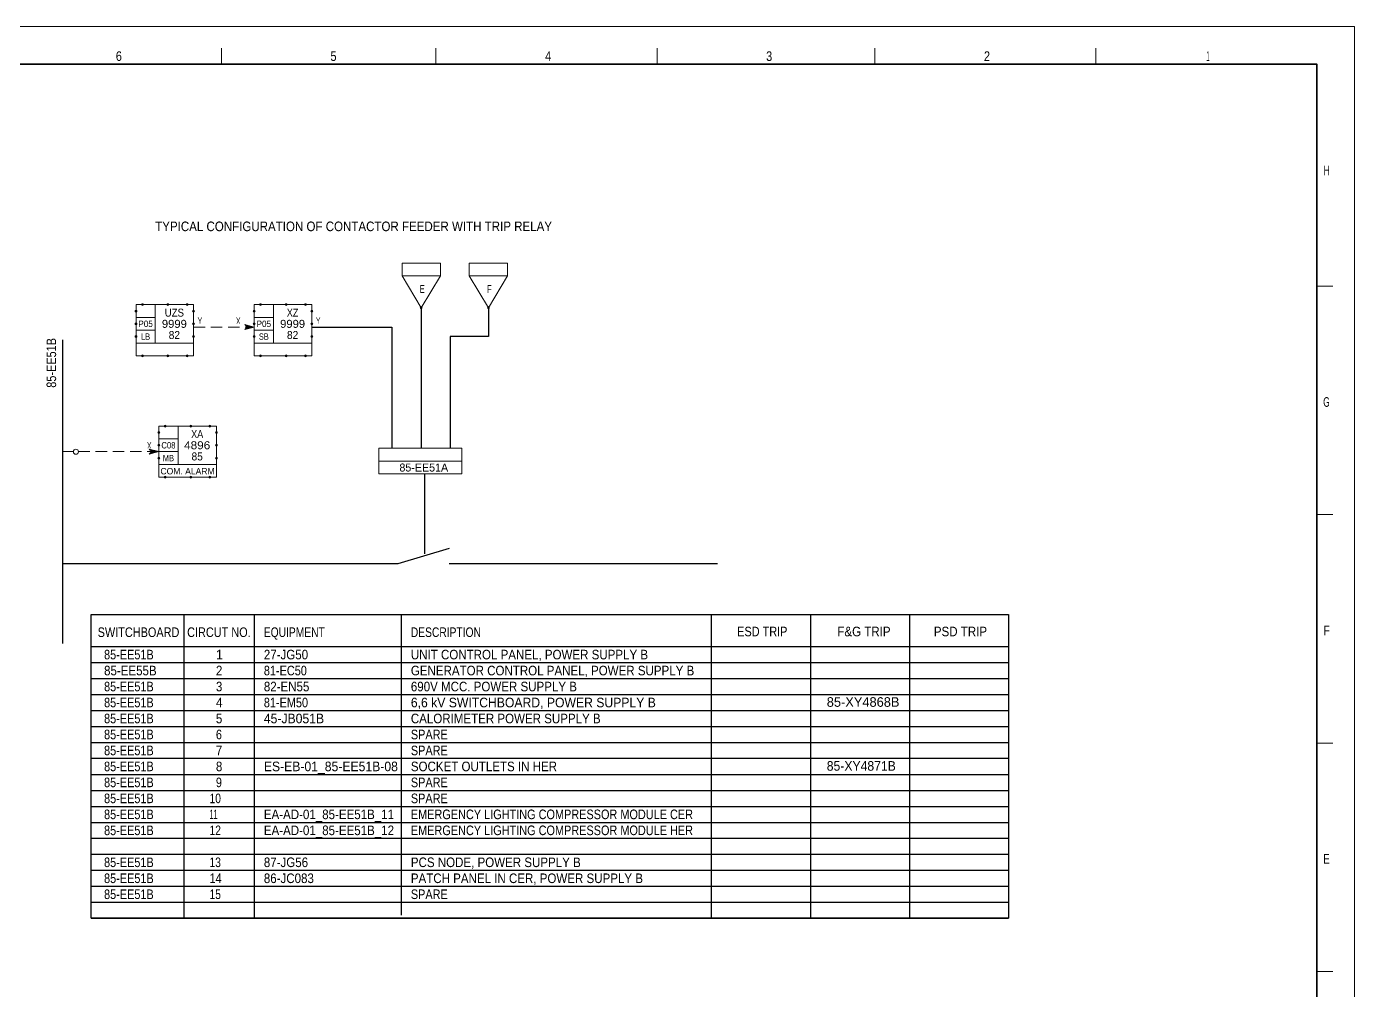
# Model space of a CAD drawing. Header units: millimetres. Extents: x 0 to 841, y 0 to 594.
# Drawn here: x 425.5 to 841, y 292.4 to 594 of the extents above; entities that cross this region are included whole.
import ezdxf
from ezdxf.enums import TextEntityAlignment as Align

# ---------------------------------------------------------------- set-up
doc = ezdxf.new("R2010")
doc.units = ezdxf.units.MM
doc.header["$LTSCALE"] = 1.2
doc.header["$PDMODE"] = 32
doc.header["$PDSIZE"] = 0.6
doc.linetypes.add('MEDIUM_DASHED', pattern=[4.5, 3, -1.5])
for name, color, linetype, lineweight in [('1', 7, 'Continuous', 13), ('11', 7, 'Continuous', 13), ('12', 7, 'Continuous', 13), ('18', 7, 'Continuous', 25), ('46', 7, 'MEDIUM_DASHED', 13), ('48', 7, 'Continuous', 13), ('53', 7, 'Continuous', 13), ('9', 7, 'Continuous', 13)]:
    doc.layers.add(name, color=color, linetype=linetype, lineweight=lineweight)
doc.layers.add('50', color=7, linetype='Continuous')

msp = doc.modelspace()

# ---------------------------------------------------------------- linework, layer by layer
at = {"layer": '1'}
for p, q in [((486.455, 587.261), (486.455, 582.228)), ((553.613, 587.261), (553.613, 582.228)), ((622.776, 587.261), (622.776, 582.228)), ((690.937, 587.261), (690.937, 582.228)), ((760.1, 587.261), (760.1, 582.228)), ((834.275, 512.761), (829.263, 512.761)), ((834.275, 441.28), (829.263, 441.28)), ((834.275, 369.799), (829.263, 369.799)), ((834.275, 298.318), (829.263, 298.318))]:
    msp.add_line(p, q, dxfattribs=at)
at = {"layer": '1', "linetype": 'MEDIUM_DASHED'}
msp.add_line((477.748, 499.976), (496.748, 499.976), dxfattribs=at)
at = {"layer": '1', "lineweight": 25}
for p, q in [((436.748, 495.976), (436.748, 400.976)), ((541.748, 425.976), (557.803, 430.793)), ((436.748, 425.976), (541.748, 425.976)), ((557.748, 425.976), (641.748, 425.976)), ((445.748, 409.976), (732.748, 409.976)), ((474.748, 409.976), (474.748, 314.976)), ((496.748, 409.976), (496.748, 314.976)), ((542.748, 409.976), (542.748, 315.976)), ((639.748, 409.976), (639.748, 314.976)), ((670.748, 409.976), (670.748, 314.976)), ((701.748, 409.976), (701.748, 314.976)), ((732.748, 409.976), (732.748, 314.976)), ((445.748, 399.976), (732.748, 399.976)), ((445.748, 394.976), (732.748, 394.976)), ((445.748, 389.976), (732.748, 389.976)), ((445.748, 384.976), (732.748, 384.976)), ((445.748, 379.976), (732.748, 379.976)), ((445.748, 374.976), (732.748, 374.976)), ((445.748, 369.976), (732.748, 369.976)), ((445.748, 365.03), (732.748, 365.03)), ((445.748, 359.976), (732.748, 359.976)), ((445.748, 354.976), (732.748, 354.976)), ((445.748, 349.976), (732.748, 349.976)), ((445.748, 344.976), (732.748, 344.976)), ((445.748, 339.976), (732.748, 339.976)), ((445.748, 334.976), (732.748, 334.976)), ((445.748, 329.976), (732.748, 329.976)), ((445.748, 324.976), (732.748, 324.976)), ((445.748, 319.976), (732.748, 319.976)), ((445.748, 314.976), (732.748, 314.976))]:
    msp.add_line(p, q, dxfattribs=at)
at = {"layer": '1', "lineweight": 35}
msp.add_lwpolyline([(829.263, 112.014), (829.263, 582.228), (10.333, 582.228), (10.333, 10.382)], dxfattribs=at)
at = {"layer": '1', "lineweight": 25}
for points in [[(514.748, 499.976), (539.748, 499.976), (539.748, 461.976)], [(732.748, 314.976), (445.748, 314.976), (445.748, 409.976)]]:
    msp.add_lwpolyline(points, dxfattribs=at)
at = {"layer": '11'}
msp.add_line((440.157, 460.976), (436.85, 460.976), dxfattribs=at)
at = {"layer": '11', "linetype": 'MEDIUM_DASHED'}
msp.add_line((466.89, 460.976), (441.811, 460.976), dxfattribs=at)
at = {"layer": '11'}
msp.add_circle((440.945, 460.945), 0.787, dxfattribs=at)
at = {"layer": '12'}
for p, q in [((535.732, 458.024), (561.732, 458.024)), ((535.732, 454.024), (561.732, 454.024))]:
    msp.add_line(p, q, dxfattribs=at)
msp.add_lwpolyline([(561.732, 454.024), (561.732, 462.024), (535.732, 462.024), (535.732, 454.024)], dxfattribs=at)
at = {"layer": '18'}
for p, q in [((549, 506), (549, 462)), ((550, 454), (550, 429))]:
    msp.add_line(p, q, dxfattribs=at)
msp.add_lwpolyline([(570, 506), (570, 497), (558, 497), (558, 462)], dxfattribs=at)
at = {"layer": '46'}
for points in [[(496.748, 499.976), (493.748, 500.776), (494.548, 499.976), (493.748, 499.176)], [(496.348, 499.976), (494.148, 500.576), (494.748, 499.976), (494.148, 499.376)], [(495.948, 499.976), (494.548, 500.376), (494.948, 499.976), (494.548, 499.576)], [(495.548, 499.976), (494.948, 500.176), (495.148, 499.976), (494.948, 499.776)], [(466.89, 460.976), (463.89, 461.776), (464.69, 460.976), (463.89, 460.176)], [(466.49, 460.976), (464.29, 461.576), (464.89, 460.976), (464.29, 460.376)], [(466.09, 460.976), (464.69, 461.376), (465.09, 460.976), (464.69, 460.576)], [(465.69, 460.976), (465.09, 461.176), (465.29, 460.976), (465.09, 460.776)]]:
    msp.add_lwpolyline(points, close=True, dxfattribs=at)
at = {"layer": '48'}
for p, q in [((465.748, 506.976), (465.748, 494.976)), ((502.748, 506.976), (502.748, 494.976)), ((459.748, 502.976), (465.748, 502.976)), ((496.748, 502.976), (502.748, 502.976)), ((459.748, 498.976), (465.748, 498.976)), ((496.748, 498.976), (502.748, 498.976)), ((472.89, 468.976), (472.89, 456.976)), ((466.89, 464.976), (472.89, 464.976)), ((466.89, 460.976), (472.89, 460.976))]:
    msp.add_line(p, q, dxfattribs=at)
for points in [[(459.748, 506.976), (477.748, 506.976), (477.748, 494.976), (459.748, 494.976)], [(496.748, 506.976), (514.748, 506.976), (514.748, 494.976), (496.748, 494.976)], [(466.89, 468.976), (484.89, 468.976), (484.89, 456.976), (466.89, 456.976)]]:
    msp.add_lwpolyline(points, close=True, dxfattribs=at)
for points in [[(459.748, 494.976), (459.748, 490.976), (477.748, 490.976), (477.748, 494.976)], [(496.748, 494.976), (496.748, 490.976), (514.748, 490.976), (514.748, 494.976)], [(466.89, 456.976), (466.89, 452.976), (484.89, 452.976), (484.89, 456.976)]]:
    msp.add_lwpolyline(points, dxfattribs=at)
for p in [(461.748, 506.976), (469.748, 506.976), (475.748, 506.976), (498.748, 506.976), (506.748, 506.976), (512.748, 506.976), (459.748, 504.976), (477.748, 504.976), (496.748, 504.976), (514.748, 504.976), (459.748, 500.976), (477.748, 500.976), (496.748, 500.976), (514.748, 500.976), (459.748, 496.976), (477.748, 496.976), (496.748, 496.976), (514.748, 496.976), (461.748, 490.976), (469.748, 490.976), (475.748, 490.976), (498.748, 490.976), (506.748, 490.976), (512.748, 490.976), (466.89, 466.976), (468.89, 468.976), (476.89, 468.976), (482.89, 468.976), (484.89, 466.976), (466.89, 462.976), (484.89, 462.976), (466.89, 458.976), (484.89, 458.976), (468.89, 452.976), (476.89, 452.976), (482.89, 452.976)]:
    msp.add_point(p, dxfattribs=at)
at = {"layer": '53'}
for points in [[(543, 520), (555, 520), (555, 516), (543, 516)], [(564, 520), (576, 520), (576, 516), (564, 516)]]:
    msp.add_lwpolyline(points, close=True, dxfattribs=at)
for points in [[(555, 516), (549, 506), (543, 516)], [(576, 516), (570, 506), (564, 516)]]:
    msp.add_lwpolyline(points, dxfattribs=at)
for p in [(549, 506), (570, 506)]:
    msp.add_point(p, dxfattribs=at)
at = {"layer": '9'}
msp.add_lwpolyline([(0, 0), (841, 0), (841, 594), (0, 594)], close=True, dxfattribs=at)

# ---------------------------------------------------------------- texts
at = {"layer": '1'}
for s, height, width, p in [('6', 3.02, 0.85, (454.385, 583.235)), ('5', 3.02, 0.85, (521.543, 583.235)), ('4', 3.02, 0.85, (588.701, 583.235)), ('3', 3.02, 0.85, (657.864, 583.235)), ('2', 3.02, 0.85, (726.025, 583.235)), ('1', 3.02, 0.4, (795.18, 583.235)), ('ESD TRIP', 3, 0.85, (655.719, 403.198)), ('F&G TRIP', 3, 0.9, (687.525, 403.198)), ('PSD TRIP', 3, 0.9, (717.719, 403.198))]:
    msp.add_text(s, height=height, dxfattribs=dict(at, width=width)).set_placement(p, align=Align.CENTER)
for s, width, p in [('H', 0.65, (833.27, 547.494)), ('G', 0.65, (833.27, 475.007)), ('F', 0.8, (833.27, 403.526)), ('E', 0.75, (833.27, 332.045))]:
    msp.add_text(s, height=3.02, dxfattribs=dict(at, width=width)).set_placement(p, align=Align.RIGHT)
for s, width, p in [('TYPICAL CONFIGURATION OF CONTACTOR FEEDER WITH TRIP RELAY', 0.9, (465.748, 529.976)), ('SWITCHBOARD', 0.85, (447.748, 402.976)), ('CIRCUT NO.', 0.85, (475.748, 402.976)), ('EQUIPMENT', 0.8, (499.748, 402.976)), ('DESCRIPTION', 0.8, (545.748, 402.976)), ('85-EE51B', 0.85, (449.748, 395.976)), ('27-JG50', 0.9, (499.748, 395.976)), ('UNIT CONTROL PANEL, POWER SUPPLY B', 0.9, (545.748, 395.976)), ('85-EE55B', 0.9, (449.748, 390.976)), ('2', 0.9, (484.748, 390.976)), ('81-EC50', 0.85, (499.748, 390.976)), ('GENERATOR CONTROL PANEL, POWER SUPPLY B', 0.9, (545.748, 390.976)), ('85-EE51B', 0.85, (449.748, 385.976)), ('3', 0.9, (484.748, 385.976)), ('82-EN55', 0.9, (499.748, 385.976)), ('690V MCC. POWER SUPPLY B', 0.9, (545.748, 385.976)), ('85-EE51B', 0.85, (449.748, 380.976)), ('4', 0.95, (484.748, 380.976)), ('81-EM50', 0.85, (499.748, 380.976)), ('6,6 kV SWITCHBOARD, POWER SUPPLY B', 0.95, (545.748, 380.976)), ('85-EE51B', 0.85, (449.748, 375.976)), ('5', 0.9, (484.748, 375.976)), ('45-JB051B', 0.95, (499.748, 375.976)), ('CALORIMETER POWER SUPPLY B', 0.9, (545.748, 375.976)), ('85-EE51B', 0.85, (449.748, 370.976)), ('6', 0.85, (484.748, 370.976)), ('SPARE', 0.85, (545.748, 370.976)), ('85-EE51B', 0.85, (449.748, 365.976)), ('7', 0.9, (484.748, 365.976)), ('SPARE', 0.85, (545.748, 365.976)), ('85-EE51B', 0.85, (449.748, 360.976)), ('8', 0.9, (484.748, 360.976)), ('ES-EB-01_85-EE51B-08', 0.95, (499.748, 360.976)), ('SOCKET OUTLETS IN HER', 0.9, (545.748, 360.976)), ('85-XY4871B', 0.95, (675.886, 361.135)), ('85-EE51B', 0.85, (449.748, 355.976)), ('9', 0.85, (484.748, 355.976)), ('SPARE', 0.85, (545.748, 355.976)), ('85-EE51B', 0.85, (449.748, 350.976)), ('10', 0.8, (482.748, 350.976)), ('SPARE', 0.85, (545.748, 350.976)), ('85-EE51B', 0.85, (449.748, 345.976)), ('EA-AD-01_85-EE51B_11', 0.9, (499.748, 345.976)), ('EMERGENCY LIGHTING COMPRESSOR MODULE CER', 0.85, (545.748, 345.976)), ('11', 0.55, (482.748, 345.976)), ('85-EE51B', 0.85, (449.748, 340.976)), ('12', 0.8, (482.748, 340.976)), ('EA-AD-01_85-EE51B_12', 0.9, (499.748, 340.976)), ('EMERGENCY LIGHTING COMPRESSOR MODULE HER', 0.85, (545.748, 340.976)), ('85-EE51B', 0.85, (449.748, 330.976)), ('13', 0.8, (482.748, 330.976)), ('87-JG56', 0.9, (499.748, 330.976)), ('PCS NODE, POWER SUPPLY B', 0.9, (545.748, 330.976)), ('85-EE51B', 0.85, (449.748, 325.976)), ('14', 0.85, (482.748, 325.976)), ('86-JC083', 0.9, (499.748, 325.976)), ('PATCH PANEL IN CER, POWER SUPPLY B', 0.9, (545.748, 325.976)), ('85-EE51B', 0.85, (449.748, 320.976)), ('15', 0.8, (482.748, 320.976)), ('SPARE', 0.85, (545.748, 320.976))]:
    msp.add_text(s, height=3, dxfattribs=dict(at, width=width)).set_placement(p)
at = {"layer": '1', "width": 0.85}
msp.add_text('85-EE51B', height=3, rotation=90, dxfattribs=at).set_placement((434.748, 480.976))
at = {"layer": '1'}
for s, p in [('1', (484.748, 395.976)), ('85-XY4868B', (675.886, 381.135))]:
    msp.add_text(s, height=3, dxfattribs=at).set_placement(p)
at = {"layer": '12'}
msp.add_text('85-EE51A', height=2.5, dxfattribs=at).set_placement((542.173, 454.757))
at = {"layer": '50'}
for s, height, width, p in [('UZS', 2.5, 0.9, (471.748, 503.226)), ('Y', 2, 0.65, (479.748, 500.976)), ('XZ', 2.5, 0.85, (508.748, 503.226)), ('Y', 2, 0.65, (516.748, 500.976)), ('P05', 2, 0.95, (462.748, 499.976)), ('9999', 2.5, 1.05, (471.748, 499.726)), ('82', 2.5, 0.95, (471.748, 496.226)), ('P05', 2, 0.95, (499.748, 499.976)), ('9999', 2.5, 1.05, (508.748, 499.726)), ('82', 2.5, 0.95, (508.748, 496.226)), ('LB', 2, 0.85, (462.748, 495.976)), ('SB', 2, 0.8, (499.748, 495.976)), ('XA', 2.5, 0.85, (478.89, 465.226)), ('C08', 2, 0.9, (469.89, 461.976)), ('4896', 2.5, 1.1, (478.889, 461.726)), ('MB', 2, 0.7, (469.89, 457.976)), ('85', 2.5, 0.95, (478.889, 458.226))]:
    msp.add_text(s, height=height, dxfattribs=dict(at, width=width)).set_placement(p, align=Align.CENTER)
at = {"layer": '50', "width": 0.6}
for p in [(491.748, 502.976), (463.89, 463.976)]:
    msp.add_text('X', height=2, rotation=180, dxfattribs=at).set_placement(p, align=Align.CENTER)
at = {"layer": '50'}
msp.add_text('COM. ALARM', height=2, dxfattribs=at).set_placement((475.874, 453.866), align=Align.CENTER)
at = {"layer": '53', "width": 0.65}
for s, p in [('E', (549.3, 510.624)), ('F', (570.3, 510.624))]:
    msp.add_text(s, height=2.5, dxfattribs=at).set_placement(p, align=Align.CENTER)

doc.saveas('drawing.dxf')
